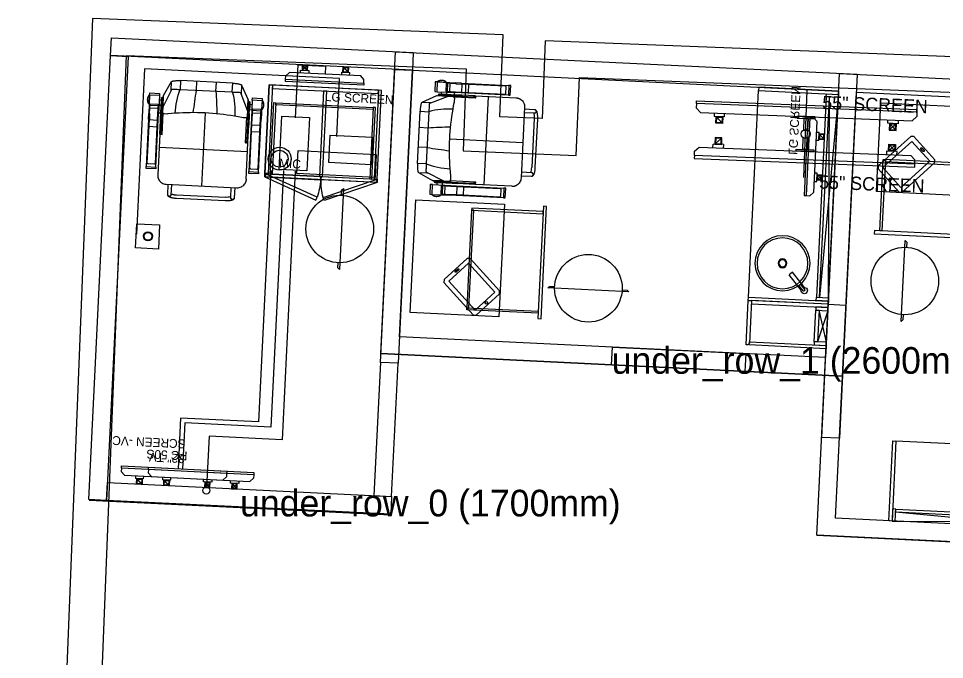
# Model space of a CAD drawing. Header units: metres. Extents: x -7692 to 2323, y -5243 to 5750.
# Drawn here: x -7692 to -2484, y 2145 to 5750 of the extents above; entities that cross this region are included whole.
import ezdxf

# ---------------------------------------------------------------- set-up
doc = ezdxf.new("R2010")
doc.units = ezdxf.units.M
for name, color, linetype in [('DEBUG_UNDER_ROW_ZONES', 3, 'Continuous'), ('I-LK CURTAIN', 5, 'Continuous'), ('I-LK EQPMT', 3, 'Continuous'), ('I-LK FF&E', 1, 'Continuous'), ('I-LK FURNITURE', 13, 'Continuous'), ('I-LK IT', 3, 'Continuous'), ('I-LK PARTITION', 21, 'Continuous'), ('I-LK TEXT', 31, 'Continuous'), ('LN-ELEVATION-1', 81, 'Continuous'), ('LN-ELEVATION-2', 103, 'Continuous'), ('LN-ELEVATION-3', 125, 'Continuous'), ('LN-ELEVATION-4', 145, 'Continuous'), ('LN-HATCH', 251, 'Continuous'), ('WALLS', 7, 'Continuous')]:
    doc.layers.add(name, color=color, linetype=linetype)

# ---------------------------------------------------------------- blocks, each defined once
blk = doc.blocks.new('clinic screen')
at = {"layer": 'I-LK EQPMT'}
for p, q in [((-220, -19.4), (-200.6, 0)), ((200.6, 0), (-200.6, 0)), ((-138.5, 0), (-138.5, 15.5)), ((-138.5, 15.5), (-92, 15.5)), ((-103.1, 42.9), (-127.4, 18.6)), ((-127.4, 42.9), (-103.1, 18.6)), ((-92, 15.5), (-92, 0)), ((92, 15.5), (92, 0)), ((92, 15.5), (138.5, 15.5)), ((102.7, 42.9), (127, 18.6)), ((138.5, 0), (138.5, 15.5)), ((220, -19.4), (200.6, 0)), ((-220, -38.8), (-220, -19.4)), ((220, -38.8), (220, -19.4))]:
    blk.add_line(p, q, dxfattribs=at)
for points in [[(-130.4, 15.5), (-100.1, 15.5), (-100.1, 45.9), (-130.4, 45.9)], [(-127.4, 18.6), (-103.1, 18.6), (-103.1, 42.9), (-127.4, 42.9)], [(130, 15.5), (99.7, 15.5), (99.7, 45.9), (130, 45.9)], [(127, 18.6), (102.7, 18.6), (102.7, 42.9), (127, 42.9)], [(-220, -51.7), (-220, -38.8), (220, -38.8), (220, -51.7)]]:
    blk.add_lwpolyline(points, close=True, dxfattribs=at)
at = {"layer": 'I-LK EQPMT', "insert": (5.2, -100.4), "char_height": 50, "width": 466.48, "attachment_point": 1}
blk.add_mtext('LG SCREEN', dxfattribs=at)
blk = doc.blocks.new('a$c18799085')
at = {"layer": 'I-LK EQPMT'}
for p, q in [((0, 90.3), (19.4, 109.7)), ((725.6, 109.7), (19.4, 109.7)), ((81.5, 109.7), (81.5, 125.2)), ((81.5, 125.2), (128, 125.2)), ((116.9, 152.6), (92.6, 128.3)), ((92.6, 152.6), (116.9, 128.3)), ((128, 125.2), (128, 109.7)), ((617, 125.2), (617, 109.7)), ((617, 125.2), (663.5, 125.2)), ((627.7, 152.6), (652, 128.3)), ((663.5, 109.7), (663.5, 125.2)), ((745, 90.3), (725.6, 109.7)), ((0, 70.9), (0, 90.3)), ((745, 70.9), (745, 90.3))]:
    blk.add_line(p, q, dxfattribs=at)
for points in [[(89.6, 125.2), (119.9, 125.2), (119.9, 155.6), (89.6, 155.6)], [(92.6, 128.3), (116.9, 128.3), (116.9, 152.6), (92.6, 152.6)], [(655, 125.2), (624.7, 125.2), (624.7, 155.6), (655, 155.6)], [(652, 128.3), (627.7, 128.3), (627.7, 152.6), (652, 152.6)], [(0, 58), (0, 70.9), (745, 70.9), (745, 58)]]:
    blk.add_lwpolyline(points, close=True, dxfattribs=at)
at = {"layer": 'I-LK TEXT', "color": 0, "insert": (391.2, 25.6), "char_height": 50, "width": 466.48, "attachment_point": 1}
blk.add_mtext('32" TV SCREEN -VC', dxfattribs=at)
blk = doc.blocks.new('clinic pc50s')
at = {"layer": 'I-LK EQPMT'}
for p, q in [((124.9, 168.9), (100.6, 144.6)), ((100.6, 168.9), (124.9, 144.6)), ((330.7, 168.9), (355, 144.6)), ((8, 106.6), (27.5, 126)), ((8, 87.2), (8, 106.6)), ((428.6, 126), (27.5, 126)), ((89.5, 126), (89.5, 141.6)), ((89.5, 141.6), (136.1, 141.6)), ((136.1, 141.6), (136.1, 126)), ((320, 141.6), (320, 126)), ((320, 141.6), (366.6, 141.6)), ((366.6, 126), (366.6, 141.6)), ((448, 106.6), (428.6, 126)), ((448, 87.2), (448, 106.6))]:
    blk.add_line(p, q, dxfattribs=at)
for points in [[(97.6, 141.6), (128, 141.6), (128, 171.9), (97.6, 171.9)], [(100.6, 144.6), (124.9, 144.6), (124.9, 168.9), (100.6, 168.9)], [(358.1, 141.6), (327.7, 141.6), (327.7, 171.9), (358.1, 171.9)], [(355, 144.6), (330.7, 144.6), (330.7, 168.9), (355, 168.9)], [(8, 74.3), (8, 87.2), (448, 87.2), (448, 74.3)]]:
    blk.add_lwpolyline(points, close=True, dxfattribs=at)
at = {"layer": 'I-LK EQPMT', "insert": (233.2, 25.6), "char_height": 50, "width": 466.48, "attachment_point": 1}
blk.add_mtext('PC 50S', dxfattribs=at)
blk = doc.blocks.new('it keyboard')
blk.add_lwpolyline([(8, 0), (8, 129.1), (448, 129.1), (448, 0)], close=True)
blk = doc.blocks.new('it mic')
at = {"layer": 'I-LK EQPMT'}
for radius in [64.5, 47.4]:
    blk.add_circle((234.5, 64.5), radius, dxfattribs=at)
at = {"layer": 'I-LK EQPMT', "insert": (233.2, 64.5), "char_height": 50, "width": 466.48, "attachment_point": 1}
blk.add_mtext('MIC', dxfattribs=at)
blk = doc.blocks.new('clinic chair')
at = {"layer": 'Defpoints'}
for p, q in [((0, 205.7), (0, -205.7)), ((-249, 0), (249, 0))]:
    blk.add_line(p, q, dxfattribs=at)
at = {"layer": 'I-LK FURNITURE'}
for points in [[(-197, 372.7), (-237.8, 291.7), (-237.8, 231.2), (-238, 230.4), (-238, 199.5), (-238, 199.4)], [(-147.2, 331.1), (-147.2, 380.6), (-151.5, 380.5), (-155.9, 380.4), (-160.1, 380.3), (-164.3, 380.1), (-168.3, 379.8), (-172.2, 379.4), (-175.9, 379), (-179.3, 378.5), (-182.5, 378), (-185.5, 377.5), (-188.1, 376.9), (-190.5, 376.2), (-192.5, 375.6), (-194.2, 374.9), (-195.5, 374.1), (-196.4, 373.4), (-197, 372.7), (-197, 322.4)], [(-147.2, 380.6), (147.2, 380.6)], [(-54.8, 331.1), (-54.8, 380.6)], [(54.8, 331.1), (54.8, 380.6)], [(197, 322.4), (197, 372.7), (196.5, 373.4), (195.5, 374.1), (194.2, 374.9), (192.5, 375.6), (190.5, 376.2), (188.2, 376.9), (185.5, 377.5), (182.6, 378), (179.4, 378.5), (175.9, 379), (172.2, 379.4), (168.4, 379.8), (164.3, 380.1), (160.2, 380.3), (155.9, 380.4), (151.6, 380.5), (147.2, 380.6), (147.2, 331.1)], [(238, 199.4), (238, 199.5), (238, 230.4), (237.8, 231.2), (237.8, 291.7), (197, 372.7)], [(-237.8, 231.2), (-197, 322.4)], [(147.2, 331.1), (-147.2, 331.1)], [(197, 322.4), (237.8, 231.2)], [(197, 321.2), (197, 321.7), (197, 321.9)], [(-316.5, 290.7), (-318.5, 290.7), (-318.8, 290.3), (-319.1, 289.9), (-319.3, 289.4), (-319.9, 288.6), (-320.1, 288.1), (-320.4, 287.7), (-320.9, 286.8), (-321.2, 286.4), (-321.4, 285.9), (-321.6, 285.5), (-321.8, 285), (-322.3, 284.1), (-322.5, 283.6), (-322.7, 283.2), (-322.9, 282.7), (-323.1, 282.2), (-323.3, 281.8), (-323.5, 281.3), (-323.8, 280.4), (-324, 279.9), (-324.1, 279.4), (-324.5, 278.4), (-324.6, 277.9), (-324.7, 277.5), (-324.9, 277), (-325, 276.5), (-325.2, 275.5), (-325.5, 274.5), (-325.6, 274), (-325.7, 273.5), (-325.9, 272), (-326.1, 270.5), (-326.1, 270), (-326.2, 269.5), (-326.2, 269), (-326.3, 268.5), (-326.3, 268), (-326.3, 267.5), (-326.3, 267), (-326.3, 266.5), (-326.4, 266), (-326.4, 265.4), (-326.3, 264.9), (-326.3, 264.4), (-326.3, 263.9), (-326.3, 262.9), (-326.2, 262.4), (-326.2, 261.9), (-326.1, 261.4), (-326.1, 260.9), (-325.9, 259.4), (-325.8, 258.9), (-325.7, 258.4), (-325.7, 257.9), (-325.6, 257.4), (-325.5, 256.9), (-325.4, 256.4), (-325.2, 255.9), (-325, 254.9), (-324.9, 254.4), (-324.7, 253.9), (-324.6, 253.4), (-324.5, 253), (-324, 251.5), (-323.8, 251), (-323.6, 250.5), (-323.5, 250.1), (-323.3, 249.6), (-323.1, 249.1), (-322.9, 248.7), (-322.7, 248.2), (-322.5, 247.7), (-322.3, 247.3), (-321.8, 246.4), (-321.6, 245.9), (-321.4, 245.5), (-321.2, 245), (-320.7, 244.1), (-320.4, 243.7), (-320.1, 243.2), (-319.9, 242.8), (-319.3, 242), (-319.1, 241.5), (-318.8, 241.1), (-318.5, 240.7), (-316.5, 240.7)], [(-318.5, 240.7), (-318.5, 290.7)], [(-261.5, 290.2), (-261.5, 303.2), (-316.5, 303.2), (-316.5, 290.2), (-261.5, 290.2), (-261.5, 187)], [(-316.5, 290.2), (-316.5, 187)], [(-248.5, 265.7), (-249.5, 266.7), (-261.5, 266.7)], [(-249.5, 234.7), (-249.5, 266.7)], [(-238, 277.2), (-242, 277.2), (-242, 283.1), (-242.2, 283.1), (-242.6, 283.1), (-242.8, 283), (-243, 283), (-243.1, 283), (-243.3, 283), (-243.5, 282.9), (-243.7, 282.9), (-244.1, 282.8), (-244.2, 282.7), (-244.4, 282.6), (-244.8, 282.5), (-244.9, 282.4), (-245.1, 282.3), (-245.3, 282.2), (-245.6, 282), (-245.8, 281.9), (-245.9, 281.8), (-246.1, 281.7), (-246.2, 281.5), (-246.4, 281.4), (-246.5, 281.3), (-246.6, 281.2), (-246.8, 281), (-246.9, 280.9), (-247, 280.7), (-247.1, 280.6), (-247.4, 280.3), (-247.5, 280.1), (-247.6, 280), (-247.7, 279.8), (-247.8, 279.6), (-247.9, 279.3), (-248.1, 278.9), (-248.2, 278.6), (-248.3, 278.4), (-248.3, 278.2), (-248.4, 278), (-248.4, 277.8), (-248.4, 277.6), (-248.4, 277.4), (-248.5, 277.3), (-248.5, 277.1), (-248.5, 276.9), (-248.5, 276.7)], [(-242.5, 257.7), (-242.5, 276.7), (-248.5, 276.7), (-248.5, 257.7)], [(-242.5, 249.3), (-242.5, 249.4), (-242.4, 249.6), (-242.2, 249.6), (-242, 249.6), (-242, 277.2), (-242.1, 277.2), (-242.1, 277.2), (-242.2, 277.1), (-242.2, 277.1), (-242.3, 277.1), (-242.3, 277), (-242.4, 277), (-242.4, 277), (-242.5, 276.9), (-242.5, 276.8), (-242.5, 276.8), (-242.5, 276.7), (-242.5, 276.7)], [(-238, 283.1), (-242, 283.1)], [(-238, 230.2), (-238, 230.4), (-238, 290.9), (-238, 291), (-238, 291.1), (-237.9, 291.2), (-237.9, 291.3), (-237.9, 291.4), (-237.9, 291.5), (-237.8, 291.6), (-237.8, 291.7)], [(238, 230.2), (238, 230.4), (238, 290.9), (238, 291), (238, 291.1), (238, 291.2), (238, 291.3), (237.9, 291.4), (237.9, 291.5), (237.9, 291.6), (237.8, 291.7)], [(248.5, 276.7), (248.5, 277.3), (248.4, 277.4), (248.4, 277.6), (248.4, 277.8), (248.4, 278), (248.3, 278.2), (248.1, 278.7), (248.1, 278.9), (247.9, 279.3), (247.9, 279.4), (247.8, 279.6), (247.7, 279.8), (247.6, 280), (247.5, 280.1), (247.4, 280.3), (247.1, 280.6), (247, 280.7), (246.9, 280.9), (246.8, 281), (246.6, 281.2), (246.5, 281.3), (246.1, 281.7), (245.9, 281.8), (245.8, 281.9), (245.6, 282), (245.3, 282.2), (245.1, 282.3), (244.9, 282.4), (244.8, 282.5), (244.4, 282.6), (244.2, 282.7), (244.1, 282.8), (243.9, 282.8), (243.7, 282.9), (243.5, 282.9), (243.3, 283), (243.1, 283), (242.9, 283), (242.8, 283), (242.6, 283.1), (242.2, 283.1), (242, 283.1), (242, 277.2), (238, 277.2)], [(242, 283.1), (238, 283.1)], [(242.5, 249.3), (242.4, 249.5), (242.4, 249.5), (242.4, 249.5), (242.4, 249.5), (242.2, 249.6), (242, 249.6), (242, 277.2), (242.1, 277.2), (242.1, 277.2), (242.2, 277.1), (242.2, 277.1), (242.3, 277.1), (242.3, 277), (242.4, 277), (242.4, 277), (242.5, 276.9), (242.5, 276.8), (242.5, 276.8), (242.5, 276.7), (242.5, 276.7)], [(242.5, 257.7), (242.5, 276.7), (248.5, 276.7), (248.5, 257.7)], [(261.5, 266.9), (249.5, 266.9), (248.5, 265.9)], [(249.5, 266.9), (249.5, 234.9)], [(316.5, 290.4), (316.5, 303.4), (261.5, 303.4), (261.5, 290.4), (316.5, 290.4), (316.5, 187.2)], [(261.5, 290.4), (261.5, 187.2)], [(316.5, 240.9), (318.5, 240.9), (318.8, 241.3), (319.1, 241.7), (319.6, 242.6), (320.1, 243.4), (320.7, 244.3), (320.9, 244.8), (321.2, 245.2), (321.4, 245.6), (321.6, 246.1), (321.8, 246.5), (322.1, 247), (322.3, 247.5), (322.5, 247.9), (322.7, 248.4), (322.9, 248.9), (323.1, 249.3), (323.3, 249.8), (323.5, 250.3), (323.8, 251.2), (324, 251.7), (324.1, 252.2), (324.5, 253.1), (324.6, 253.6), (324.9, 254.6), (325, 255.1), (325.2, 256.1), (325.4, 256.6), (325.5, 257.1), (325.6, 257.6), (325.7, 258.1), (325.7, 258.6), (325.8, 259.1), (326, 260.1), (326.1, 261.1), (326.1, 261.6), (326.2, 262.1), (326.3, 263.1), (326.3, 263.6), (326.3, 264.1), (326.3, 264.6), (326.3, 265.1), (326.4, 265.6), (326.4, 266.1), (326.3, 266.6), (326.3, 267.1), (326.3, 267.7), (326.3, 268.2), (326.3, 268.7), (326.2, 269.7), (326.1, 270.2), (326.1, 270.7), (326, 271.7), (325.8, 272.7), (325.7, 273.2), (325.7, 273.7), (325.5, 274.7), (325.4, 275.2), (325.2, 275.7), (325, 276.7), (324.9, 277.2), (324.7, 277.6), (324.6, 278.1), (324.5, 278.6), (324.1, 279.6), (324, 280.1), (323.8, 280.6), (323.5, 281.5), (323.3, 282), (322.9, 282.9), (322.7, 283.4), (322.3, 284.3), (321.8, 285.2), (321.6, 285.7), (321.4, 286.1), (321.2, 286.6), (320.9, 287), (320.7, 287.5), (320.1, 288.3), (319.9, 288.8), (319.6, 289.2), (319.3, 289.6), (319.1, 290), (318.8, 290.5), (318.5, 290.9), (316.5, 290.9)], [(318.5, 290.9), (318.5, 240.9)], [(-266.5, 187), (-266.5, 241.7), (-311.5, 241.7), (-311.5, 187)], [(-266.5, 233.8), (-311.5, 233.8)], [(-266.5, 219.8), (-311.5, 219.8)], [(-261.5, 234.7), (-249.5, 234.7), (-248.5, 235.7)], [(-248.5, 215.4), (-248.5, 209.6), (-242.5, 209.6), (-242.5, 215.4), (-248.5, 215.4), (-248.5, 235.9)], [(-248.5, 209.6), (-248.5, 149.4)], [(-238, 201.8), (-238.2, 201.6), (-238.4, 201.5), (-238.6, 201.3), (-238.8, 201.1), (-238.9, 200.9), (-239.1, 200.8), (-239.3, 200.6), (-239.5, 200.4), (-239.7, 200.2), (-239.8, 200), (-240, 199.8), (-240.2, 199.6), (-240.3, 199.4), (-240.5, 199.2), (-240.6, 199), (-240.9, 198.6), (-241.1, 198.1), (-241.2, 197.9), (-241.4, 197.7), (-241.5, 197.4), (-241.6, 197.2), (-241.7, 197), (-241.8, 196.7), (-241.9, 196.5), (-241.9, 196.2), (-242, 196), (-242.1, 195.8), (-242.2, 195.5), (-242.2, 195.3), (-242.3, 195), (-242.3, 194.8), (-242.4, 194.5), (-242.4, 194), (-242.5, 193.7), (-242.5, 193.2), (-242.5, 232.1), (-242.2, 236.1), (-241.2, 240.1), (-239.5, 243.8), (-238, 246)], [(-242.5, 235.9), (-242.5, 215.4)], [(-242.5, 222.6), (-242.4, 223), (-242.4, 223.1), (-242.4, 223.1), (-242.4, 223.1), (-242.2, 223.4), (-242, 223.6)], [(-242.5, 209.6), (-242.5, 149.4)], [(-242, 249.6), (-240.7, 249.6), (-239.3, 249.6), (-238, 249.5)], [(238, 246.1), (238.5, 245.4), (240.2, 242.4), (241.5, 239.1), (242.2, 235.6), (242.5, 232.1), (242.5, 193.2), (242.5, 84), (242.2, 81.9), (241.2, 79.8), (239.7, 77.4), (237.7, 75), (236, 73.4), (236, 73.4), (236.4, 73.5), (238.1, 74), (240.7, 74.9), (242.8, 75.7), (244.4, 76.5), (245.5, 77.3), (245.3, 77.5), (245.1, 77.6), (244.8, 77.9), (244.5, 78.3), (244.4, 78.5), (244.2, 78.7), (244.1, 78.8), (243.9, 79.2), (243.8, 79.4), (243.6, 79.6), (243.5, 79.8), (243.4, 80), (243.3, 80.2), (243.2, 80.4), (243.1, 80.7), (243.1, 80.9), (243, 81.1), (242.9, 81.3), (242.8, 81.7), (242.7, 82), (242.7, 82.2), (242.6, 82.4), (242.6, 82.6), (242.6, 82.9), (242.5, 83.1), (242.5, 83.5), (242.5, 83.8), (242.5, 84)], [(238, 249.5), (239.3, 249.6), (242, 249.6)], [(242, 223.7), (242.2, 223.4), (242.4, 223.2), (242.5, 223), (242.5, 222.7)], [(242.5, 214.3), (242.5, 209.8), (248.5, 209.8), (248.5, 214.3), (242.5, 214.3), (242.5, 235.9)], [(242.5, 149.5), (242.5, 209.8)], [(248.5, 235.9), (249.5, 234.9), (261.5, 234.9)], [(248.5, 214.3), (248.5, 235.9)], [(248.5, 149.5), (248.5, 209.8)], [(311.5, 187.2), (311.5, 241.8), (266.5, 241.8), (266.5, 187.2)], [(311.5, 234), (266.5, 234)], [(311.5, 220), (266.5, 220)], [(-316.5, 155.2), (-316.5, 187), (-311.5, 187), (-311.5, 155.2)], [(-266.5, 155.2), (-266.5, 187), (-261.5, 187), (-261.5, 155.2)], [(-236, 193.5), (-236.5, 193.5), (-237.1, 193.5), (-238.2, 193.5), (-238.7, 193.5), (-239.2, 193.5), (-239.8, 193.4), (-240.3, 193.4), (-241.4, 193.3), (-242, 193.3), (-242.5, 193.2), (-242.5, 59), (-242.2, 57), (-241.2, 54.8), (-239.8, 52.5), (-237.7, 50), (-236, 48.4), (-236, 193.4)], [(-238, 199.5), (-238, 199.4), (-238, 199.1), (-238, 198.6), (-237.9, 198.4), (-237.9, 197.9), (-237.8, 197.7), (-237.7, 197.2), (-237.7, 197), (-237.6, 196.7), (-237.6, 196.5), (-237.5, 196.3), (-237.4, 196), (-237.3, 195.8), (-237.2, 195.6), (-237.1, 195.4), (-237, 195.1), (-236.9, 194.9), (-236.8, 194.7), (-236.5, 194.1), (-236.3, 193.9), (-236.2, 193.7), (-236.1, 193.5), (-235.8, 193.1), (-235.5, 192.7), (-235.3, 192.6), (-235.1, 192.4), (-235, 192.2), (-234.8, 192), (-234.6, 191.9), (-234.2, 191.6), (-233.9, 191.3), (-233.5, 191), (-233.3, 190.9), (-233, 190.7), (-232.6, 190.5), (-232.4, 190.4), (-232, 190.2), (-231.7, 190.1), (-231.5, 190), (-231.1, 189.8), (-230.8, 189.8), (-230.6, 189.7), (-230.4, 189.7), (-230.1, 189.6), (-229.9, 189.5), (-229.7, 189.5), (-229.4, 189.5), (-228.9, 189.4), (-228.7, 189.4), (-228.5, 189.4), (-228.2, 189.4), (-228, 189.4), (-214.9, 189.4)], [(-214.9, 189.4), (-208.1, 190.4), (-187.4, 193.3), (-166.6, 195.9), (-145.8, 198.2), (-125, 200.2), (-104.2, 201.9), (-83.3, 203.3), (-62.4, 204.4), (-41.5, 205.2), (-20.6, 205.7), (0.3, 205.8), (21.2, 205.6), (42.1, 205.2), (63, 204.4), (83.9, 203.3), (104.8, 201.9), (125.6, 200.2), (146.5, 198.2), (167.2, 195.8), (188, 193.2), (208.7, 190.3), (214.9, 189.4)], [(214.9, 189.4), (228, 189.4), (228.3, 189.4), (228.5, 189.4), (228.7, 189.4), (229, 189.4), (229.5, 189.5), (229.7, 189.5), (229.9, 189.5), (230.6, 189.7), (230.9, 189.8), (231.1, 189.8), (231.3, 189.9), (231.6, 190), (231.8, 190.1), (232, 190.2), (232.2, 190.3), (232.4, 190.4), (232.7, 190.5), (233.1, 190.7), (233.3, 190.9), (233.5, 191), (233.9, 191.3), (234.3, 191.6), (234.6, 191.9), (234.8, 192), (235, 192.2), (235.2, 192.4), (235.3, 192.6), (235.5, 192.7), (235.8, 193.1), (236.1, 193.5), (236.4, 193.9), (236.5, 194.1), (236.6, 194.3), (236.9, 194.7), (237, 194.9), (237.1, 195.1), (237.2, 195.4), (237.3, 195.6), (237.4, 195.8), (237.5, 196), (237.5, 196.3), (237.6, 196.5), (237.7, 196.7), (237.8, 197.4), (237.9, 197.7), (237.9, 197.9), (238, 198.4), (238, 198.6), (238, 198.9), (238, 199.1), (238, 199.4), (238, 199.5)], [(236, 193.5), (242.5, 193.2), (242.5, 193.5), (242.5, 193.7), (242.4, 194.2), (242.4, 194.5), (242.3, 194.8), (242.3, 195), (242.2, 195.2), (242.2, 195.5), (242.1, 195.7), (242, 196), (242, 196.2), (241.9, 196.5), (241.7, 196.9), (241.5, 197.4), (241.3, 197.9), (241.2, 198.1), (240.9, 198.5), (240.8, 198.8), (240.6, 199), (240.3, 199.4), (240.2, 199.6), (240, 199.8), (239.9, 200), (239.7, 200.2), (239.5, 200.4), (239.4, 200.6), (239.2, 200.7), (239, 200.9), (238.8, 201.1), (238.4, 201.4), (238, 201.7)], [(249, 73.3), (236, 73.4), (236, 193.3)], [(261.5, 194), (248.5, 194)], [(261.5, 155.4), (261.5, 187.2), (266.5, 187.2), (266.5, 155.4)], [(-316.5, -111.8), (-316.5, 155.2), (-311.5, 155.2), (-311.5, -91.8), (-311.5, -92), (-311.5, -92.1), (-311.5, -92.3), (-311.5, -92.5), (-311.4, -92.7), (-311.4, -93), (-311.3, -93.2), (-311.3, -93.3), (-311.2, -93.6), (-311.1, -93.8), (-311, -93.9), (-310.9, -94.1), (-310.9, -94.3), (-310.6, -94.7), (-310.5, -94.8), (-310.4, -95), (-310.3, -95.1), (-310.1, -95.2), (-309.9, -95.5), (-309.8, -95.6), (-309.7, -95.7), (-309.2, -96), (-309.1, -96.1), (-309, -96.2), (-308.8, -96.2), (-308.5, -96.4), (-308.2, -96.5), (-308, -96.6), (-307.7, -96.7), (-307.5, -96.7), (-307.3, -96.7), (-307.2, -96.8), (-307, -96.8), (-306.8, -96.8), (-306.7, -96.8), (-306.5, -96.8), (-271.5, -96.8), (-271.3, -96.8), (-271.2, -96.8), (-271, -96.8), (-270.8, -96.8), (-270.5, -96.7), (-270.3, -96.7), (-270, -96.6), (-269.8, -96.5), (-269.7, -96.5), (-269.5, -96.4), (-269.2, -96.2), (-269.1, -96.2), (-268.9, -96.1), (-268.8, -96), (-268.6, -95.9), (-268.3, -95.7), (-268.2, -95.6), (-268.1, -95.5), (-267.8, -95.2), (-267.7, -95.1), (-267.6, -95), (-267.5, -94.8), (-267.4, -94.7), (-267.3, -94.5), (-267.2, -94.4), (-267.1, -94.1), (-267, -93.9), (-266.9, -93.6), (-266.8, -93.5), (-266.7, -93.3), (-266.7, -93.2), (-266.6, -93), (-266.6, -92.7), (-266.5, -92.5), (-266.5, -92.3), (-266.5, -92), (-266.5, -91.8), (-266.5, 155.2), (-261.5, 155.2), (-261.5, -111.8)], [(-266.5, 152.7), (-311.5, 152.7)], [(-266.5, 115.3), (-311.5, 115.3)], [(-248.5, 50.7), (-248.5, 52.8), (-248.5, 149.4), (-242.5, 149.4), (-242.5, 61.3)], [(248.5, 75.6), (248.5, 149.5), (242.5, 149.5), (242.5, 83.8)], [(316.5, 155.4), (316.5, -111.6), (261.5, -111.6), (261.5, -121.6), (316.5, -121.6), (316.5, -111.6)], [(261.5, -111.6), (261.5, 155.4), (266.5, 155.4), (266.5, -91.6), (266.5, -91.8), (266.5, -91.9), (266.5, -92.1), (266.5, -92.3), (266.6, -92.5), (266.6, -92.6), (266.6, -92.8), (266.7, -93.1), (266.8, -93.3), (266.8, -93.4), (266.9, -93.6), (267, -93.8), (267.1, -93.9), (267.1, -94.1), (267.2, -94.2), (267.3, -94.4), (267.4, -94.5), (267.5, -94.6), (267.6, -94.8), (267.7, -94.9), (267.8, -95), (268.1, -95.3), (268.2, -95.4), (268.3, -95.5), (268.6, -95.7), (268.8, -95.8), (268.9, -95.9), (269, -96), (269.4, -96.1), (269.8, -96.3), (270, -96.4), (270.3, -96.5), (270.5, -96.5), (270.6, -96.5), (270.8, -96.6), (271, -96.6), (271.2, -96.6), (271.5, -96.6), (306.5, -96.6), (306.7, -96.6), (306.8, -96.6), (307, -96.6), (307.2, -96.6), (307.3, -96.5), (307.5, -96.5), (307.7, -96.5), (308, -96.4), (308.2, -96.3), (308.3, -96.3), (308.6, -96.1), (308.8, -96), (308.9, -96), (309.1, -95.9), (309.2, -95.8), (309.4, -95.7), (309.7, -95.5), (309.8, -95.4), (309.9, -95.3), (310.1, -95), (310.3, -94.9), (310.4, -94.8), (310.6, -94.5), (310.7, -94.4), (310.8, -94.2), (310.9, -94.1), (310.9, -93.9), (311, -93.8), (311.1, -93.4), (311.2, -93.3), (311.3, -93.1), (311.4, -92.8), (311.4, -92.6), (311.4, -92.5), (311.5, -92.3), (311.5, -92.1), (311.5, -91.9), (311.5, -91.8), (311.5, -91.6), (311.5, 155.4)], [(311.5, 152.9), (266.5, 152.9)], [(311.5, 115.5), (266.5, 115.5)], [(-249, 48.3), (-236, 48.4), (-236, 48.4), (-236.4, 48.5), (-238.1, 49), (-240.7, 49.9), (-242.8, 50.7), (-244.4, 51.5), (-245.5, 52.3), (-245.3, 52.5), (-245.1, 52.6), (-244.8, 52.9), (-244.5, 53.3), (-244.4, 53.5), (-244.2, 53.7), (-244.1, 53.8), (-244, 54), (-243.9, 54.2), (-243.6, 54.6), (-243.5, 54.8), (-243.4, 55), (-243.3, 55.2), (-243.2, 55.4), (-243.1, 55.7), (-243.1, 55.9), (-243, 56.1), (-242.9, 56.3), (-242.8, 56.7), (-242.7, 57), (-242.7, 57.2), (-242.6, 57.4), (-242.6, 57.6), (-242.6, 57.9), (-242.5, 58.1), (-242.5, 58.5), (-242.5, 58.8), (-242.5, 59)], [(-249, -155.7), (-249, 48.3), (-249, 48.5), (-249, 48.6), (-249, 48.8), (-249, 49), (-248.9, 49.2), (-248.9, 49.4), (-248.9, 49.6), (-248.8, 49.8), (-248.8, 49.9), (-248.7, 50.1), (-248.6, 50.5), (-248.4, 50.8), (-248.4, 51), (-248.3, 51.1), (-248.2, 51.3), (-248, 51.6), (-247.9, 51.8), (-247.8, 51.9), (-247.6, 52.1), (-247.5, 52.2), (-247.3, 52.5), (-247.1, 52.6), (-247, 52.7), (-246.9, 52.9), (-246.7, 53), (-246.6, 53.1), (-246.3, 52.9), (-245.5, 52.3)], [(-248.5, 52.8), (-246.9, 52.8)], [(-246.6, 53.1), (-246.2, 53.4), (-245.8, 53.7), (-245.5, 54), (-245.1, 54.4), (-245, 54.6), (-244.7, 54.9), (-244.5, 55.1), (-244.4, 55.3), (-244.2, 55.5), (-244.1, 55.7), (-244, 55.9), (-243.9, 56.1), (-243.6, 56.5), (-243.5, 56.8), (-243.4, 57), (-243.3, 57.2), (-243.2, 57.4), (-243.1, 57.9), (-242.9, 58.3), (-242.8, 58.8), (-242.7, 59), (-242.7, 59.2), (-242.6, 59.5), (-242.6, 59.7), (-242.6, 59.9), (-242.5, 60.2), (-242.5, 60.7), (-242.5, 60.9), (-242.5, 61.1)], [(246.5, 78.1), (246.2, 77.9), (245.5, 77.3)], [(248.5, 75.7), (248.7, 75.2), (248.7, 75), (248.8, 74.8), (248.8, 74.7), (248.9, 74.5), (249, 74), (249, 73.8), (249, 73.5), (249, 73.3), (249, -155.7)], [(-249, -155.7), (-249, -156.3), (-249, -156.8), (-249, -157.3), (-249, -157.9), (-248.9, -158.4), (-248.9, -159.5), (-248.8, -160), (-248.7, -161.1), (-248.7, -161.6), (-248.6, -162.1), (-248.5, -162.7), (-248.4, -163.7), (-248.3, -164.2), (-248.1, -165.3), (-248, -165.8), (-247.9, -166.3), (-247.7, -166.9), (-247.6, -167.4), (-247.5, -167.9), (-247.2, -168.9), (-246.9, -170), (-246.8, -170.5), (-246.4, -171.5), (-246.3, -172), (-246.1, -172.5), (-245.9, -173), (-245.7, -173.5), (-245.5, -174), (-245.3, -174.5), (-244.7, -176), (-244.5, -176.5), (-243.8, -177.9), (-243.1, -179.3), (-242.6, -180.3), (-242.3, -180.7), (-242, -181.2), (-241.7, -181.7), (-241.2, -182.6), (-240.9, -183)], [(249, -155.7), (249, -156.3), (249, -156.8), (249, -157.3), (248.9, -157.9), (248.9, -158.4), (248.9, -159.5), (248.8, -160), (248.8, -160.5), (248.7, -161.1), (248.7, -161.6), (248.6, -162.1), (248.5, -162.7), (248.4, -163.7), (248.3, -164.2), (248.2, -164.8), (248.1, -165.3), (248, -165.8), (247.9, -166.3), (247.7, -166.9), (247.6, -167.4), (247.5, -167.9), (247.2, -168.9), (246.9, -170), (246.8, -170.5), (246.4, -171.5), (246.3, -172), (246.1, -172.5), (245.9, -173), (245.7, -173.5), (245.5, -174), (245.3, -174.5), (245.1, -175), (244.7, -176), (244.5, -176.5), (244, -177.4), (243.8, -177.9), (243.6, -178.4), (243.1, -179.3), (242.8, -179.8), (242, -181.2), (241.7, -181.7), (241.2, -182.6), (240.9, -183), (236.9, -188.4), (233, -192.4), (228.7, -196), (224, -199), (218.3, -201.8), (212.4, -203.9), (205.8, -205.3), (199, -205.7), (199, -205.7)], [(-199, -205.7), (-199, -205.7), (-205.8, -205.3), (-212.4, -203.9), (-218.3, -201.8), (-224, -199), (-228.7, -196), (-233, -192.4), (-236.9, -188.4), (-240.9, -183), (-240.9, -183.1), (-240.9, -183.1)], [(199, -205.7), (-199, -205.7)], [(-187.5, -205.7), (-187.5, -262.7), (-187.4, -264.6), (-186.9, -266.5), (-186.2, -268.2), (-185.3, -269.8), (-184.3, -271.2), (-183, -272.5), (-181.5, -273.7), (-179.7, -274.9), (-177.6, -276.1), (-175, -277.2), (-172, -278.2), (-169, -279.1), (-165.8, -279.8), (-162.6, -280.5), (-159.2, -281), (-155.7, -281.4), (-152.2, -281.8), (-148.5, -282.1), (-144.8, -282.3), (-141.1, -282.4), (-137.5, -282.4), (137.5, -282.4), (139.5, -282.4), (143.2, -282.3), (146.9, -282.2), (150.6, -281.9), (154.2, -281.6), (157.6, -281.2), (161, -280.7), (164.3, -280.1), (167.4, -279.5), (170.3, -278.7), (173.2, -277.8), (175.9, -276.8), (178.6, -275.6), (180.7, -274.3), (182.4, -273), (183.8, -271.7), (185, -270.2), (186, -268.6), (186.8, -266.9), (187.3, -265.1), (187.5, -263.3), (187.5, -262.7), (187.5, -205.7)], [(-177.5, -272.4), (-177.3, -272.4), (-176.8, -272.4), (-176.3, -272.4), (-176.1, -272.3), (-175.8, -272.3), (-175.6, -272.3), (-175.4, -272.2), (-175.1, -272.2), (-174.9, -272.1), (-174.4, -272), (-174.2, -271.9), (-174, -271.8), (-173.8, -271.7), (-173.3, -271.6), (-173.1, -271.5), (-172.5, -271.1), (-172.3, -271), (-171.9, -270.8), (-171.5, -270.5), (-171.1, -270.2), (-170.9, -270), (-170.8, -269.9), (-170.4, -269.6), (-170.1, -269.2), (-169.9, -269), (-169.6, -268.7), (-169.5, -268.5), (-169.3, -268.3), (-169.2, -268.1), (-169.1, -267.9), (-168.9, -267.7), (-168.7, -267.3), (-168.5, -266.9), (-168.4, -266.6), (-168.3, -266.4), (-168.2, -266.2), (-168.1, -266), (-168, -265.8), (-167.9, -265.3), (-167.8, -265.1), (-167.8, -264.8), (-167.7, -264.6), (-167.7, -264.4), (-167.6, -264.1), (-167.6, -263.9), (-167.6, -263.7), (-167.5, -263), (-167.5, -262.7), (-167.5, -205.7)], [(177.5, -272.4), (177.3, -272.4), (176.8, -272.4), (176.3, -272.4), (176.1, -272.3), (175.8, -272.3), (175.6, -272.3), (175.4, -272.2), (175.1, -272.2), (174.9, -272.1), (174.4, -272), (174.2, -271.9), (174, -271.8), (173.8, -271.7), (173.3, -271.6), (173.1, -271.5), (172.9, -271.4), (172.7, -271.2), (172.5, -271.1), (172.3, -271), (171.9, -270.8), (171.7, -270.6), (171.5, -270.5), (171.3, -270.3), (171.1, -270.2), (170.9, -270), (170.8, -269.9), (170.4, -269.6), (169.9, -269), (169.8, -268.9), (169.6, -268.7), (169.5, -268.5), (169.3, -268.3), (169.2, -268.1), (169.1, -267.9), (168.9, -267.7), (168.7, -267.3), (168.5, -266.9), (168.4, -266.6), (168.3, -266.4), (168.2, -266.2), (168.1, -266), (168, -265.8), (167.9, -265.5), (167.8, -265.1), (167.8, -264.8), (167.7, -264.6), (167.7, -264.4), (167.6, -264.1), (167.6, -263.9), (167.6, -263.7), (167.5, -263), (167.5, -262.7), (167.5, -205.7)], [(167.5, -258.6), (166.8, -258.9), (165.4, -259.4), (163.6, -259.8), (161.5, -260.3), (159.2, -260.7), (156.7, -261.1), (153.9, -261.5), (150.9, -261.8), (147.8, -262.1), (144.6, -262.3), (141.3, -262.4), (138.1, -262.4), (137.5, -262.4), (-137.5, -262.4)], [(-187.5, -262.7), (-187.5, -263.2), (-187.4, -263.7), (-187.4, -264.1), (-187.3, -264.4), (-187.3, -264.6), (-187.2, -264.8), (-187.2, -265.1), (-187.1, -265.3), (-187, -265.8), (-186.9, -266), (-186.8, -266.2), (-186.7, -266.4), (-186.6, -266.6), (-186.5, -266.9), (-186.3, -267.3), (-186.1, -267.7), (-185.9, -267.9), (-185.8, -268.1), (-185.7, -268.3), (-185.5, -268.5), (-185.4, -268.7), (-185.1, -269), (-184.9, -269.2), (-184.6, -269.6), (-184.2, -269.9), (-183.9, -270.2), (-183.7, -270.3), (-183.5, -270.5), (-183.1, -270.8), (-182.7, -271), (-182.5, -271.1), (-181.9, -271.5), (-181.7, -271.6), (-181.2, -271.7), (-181, -271.8), (-180.8, -271.9), (-180.5, -272), (-180.1, -272.1), (-179.9, -272.2), (-179.6, -272.2), (-179.4, -272.3), (-179.2, -272.3), (-178.9, -272.3), (-178.7, -272.4), (-178.2, -272.4), (-177.7, -272.4), (-177.5, -272.4)], [(177.5, -272.4), (177.7, -272.4), (178.2, -272.4), (178.7, -272.4), (178.9, -272.3), (179.2, -272.3), (179.4, -272.3), (179.6, -272.2), (179.9, -272.2), (180.1, -272.1), (180.5, -272), (180.8, -271.9), (181, -271.8), (181.2, -271.7), (181.7, -271.6), (181.9, -271.5), (182.5, -271.1), (182.7, -271), (182.9, -270.9), (183.1, -270.8), (183.3, -270.6), (183.5, -270.5), (183.7, -270.3), (183.9, -270.2), (184.2, -269.9), (184.6, -269.6), (184.9, -269.2), (185.1, -269), (185.2, -268.9), (185.4, -268.7), (185.7, -268.3), (185.8, -268.1), (185.9, -267.9), (186.1, -267.7), (186.3, -267.3), (186.5, -266.9), (186.6, -266.6), (186.7, -266.4), (186.8, -266.2), (187, -265.8), (187.1, -265.3), (187.2, -265.1), (187.2, -264.8), (187.3, -264.6), (187.3, -264.4), (187.4, -264.1), (187.4, -263.9), (187.5, -263.4), (187.5, -263.2), (187.5, -262.7)]]:
    blk.add_lwpolyline(points, dxfattribs=at)
for points in [[(-248.5, 235.9), (-242.5, 235.9), (-242.5, 257.7), (-248.5, 257.7)], [(248.5, 257.7), (242.5, 257.7), (242.5, 235.9), (248.5, 235.9)], [(316.5, 187.2), (311.5, 187.2), (311.5, 155.4), (316.5, 155.4)], [(-261.5, -111.8), (-316.5, -111.8), (-316.5, -121.8), (-261.5, -121.8)]]:
    blk.add_lwpolyline(points, close=True, dxfattribs=at)
for centre, radius, start, end in [((247.3, 203.6), 414.6, 162.0923, 181.0762), ((4674.9, -167.5), 4755.9, 173.9822, 175.5169), ((-4674.9, -167.5), 4755.9, 4.4831, 6.0178), ((-247.3, 203.6), 414.6, 358.9238, 17.9077), ((-140.4, -164.1), 98.4, 253.9957, 271.677)]:
    blk.add_arc(centre, radius, start, end, dxfattribs=at)
for points in [[(-147.2, 331.1), (-173.1, 331.1), (-194.7, 327.3), (-197, 322.4)], [(197, 322.4), (194.8, 327.3), (173.2, 331.1), (147.2, 331.1)]]:
    blk.add_spline(points, degree=3, dxfattribs=at)
blk = doc.blocks.new('clinic chair trial set')
at = {"layer": 'I-LK FURNITURE'}
blk.add_lwpolyline([(500, 633), (500, 0), (0, 0), (0, 633)], close=True, dxfattribs=at)
at = {"layer": 'I-LK FURNITURE', "color": 146}
for points in [[(500, 633), (500, 0), (518, 0), (518, 633)], [(98, 603), (98, 591), (500, 591), (500, 603)], [(98, 591), (98, 42), (110, 42), (110, 591)], [(98, 30), (98, 42), (500, 42), (500, 30)]]:
    blk.add_lwpolyline(points, close=True, dxfattribs=at)
at = {"layer": 'LN-ELEVATION-2'}
for points in [[(0, 633), (0, 615), (498, 615), (498, 633)], [(500, 318), (500, 633), (518, 633), (518, 318)], [(0, 18), (0, 615), (18, 615), (18, 18)], [(18, 307.5), (18, 325.5), (500, 325.5), (500, 307.5)], [(518, 0), (518, 315), (500, 315), (500, 0)], [(0, 0), (0, 18), (498, 18), (498, 0)]]:
    blk.add_lwpolyline(points, close=True, dxfattribs=at)
at = {"layer": 'LN-ELEVATION-3', "color": 20}
for points in [[(617.2, 333.5), (501.3, 626.4), (518, 633), (634, 340.1)], [(617.2, 299.5), (501.3, 6.6), (518, 0), (634, 292.9)]]:
    blk.add_lwpolyline(points, close=True, dxfattribs=at)
for centre, radius, start, end in [((516.3, 654.5), 336.5, 270.293, 287.4598), ((518, 0), 315, 71.6738, 90)]:
    blk.add_arc(centre, radius, start, end, dxfattribs=at)
at = {"layer": 'LN-ELEVATION-4', "color": 20}
for points in [[(171.2, 398), (471.2, 398), (471.2, 553), (171.2, 553)], [(264.8, 277.5), (264.8, 37.5), (419.8, 37.5), (419.8, 277.5)]]:
    blk.add_lwpolyline(points, close=True, dxfattribs=at)
at = {"layer": 'I-LK PARTITION', "rotation": 90.00000000000006}
blk.add_blockref('CLINIC CHAIR', (380.6, 985.5), dxfattribs=at)
blk = doc.blocks.new('doctors stool')
blk.add_lwpolyline([(228, 37.8), (228, 9.1), (218.5, 0), (218.5, 455.6), (228, 446.5), (228, 417.8)])
blk.add_circle((228, 227.8), 190)
blk = doc.blocks.new('a$c4fdbbfdd')
at = {"color": 13}
for points in [[(2107.4, 407.3), (2433.7, 407.3), (2433.7, 1505.8), (1503.6, 1505.8)], [(1901, 768), (482.2, 768), (482.2, 1206.9), (197.6, 1206.9)], [(1901, 697.4), (457.2, 697.4), (457.2, 1181.9), (197.6, 1181.9)], [(1901, 630.9), (388.3, 630.9), (388.3, 1042.1), (100, 1042.1)], [(2201, 643.1), (2500, 643.1), (2500, 489.8), (2454.1, 489.8)]]:
    blk.add_lwpolyline(points, dxfattribs=at)
blk.add_circle((83, 1042.1), 20, dxfattribs=at)
at = {"layer": 'I-LK EQPMT'}
blk.add_lwpolyline([(1425.7, 1506.1), (1562, 1506.1), (1562, 1378.1), (1425.7, 1378.1)], close=True, dxfattribs=at)
for radius in [24.9, 22]:
    blk.add_circle((1495, 1440), radius, dxfattribs=at)
at = {"layer": 'I-LK FF&E', "xscale": -1}
blk.add_blockref('CLINIC CHAIR TRIAL SET', (2378.2, 167.6), dxfattribs=at)
at = {"layer": 'I-LK FF&E', "rotation": 90}
blk.add_blockref('DOCTORS STOOL', (1816.6, 136.8), dxfattribs=at)
at = {"layer": 'I-LK IT'}
for name, p, rotation in [('A$C18799085', (255.6, 780.6), 90), ('CLINIC PC50S', (271.9, 925), 90), ('IT MIC', (1902.4, 956.6), 270), ('CLINIC SCREEN', (2454.1, 489.8), 270), ('IT KEYBOARD', (1888.1, 628.7), 270)]:
    blk.add_blockref(name, p, dxfattribs=dict(at, rotation=rotation))
blk = doc.blocks.new('roc_clinic')
at = {"layer": 'I-LK CURTAIN'}
blk.add_lwpolyline([(100, 0), (850, 0), (850, 100), (100, 100)], close=True, dxfattribs=at)
at = {"layer": 'I-LK PARTITION'}
for points in [[(2500, 1600), (0, 1600), (0, 1700), (2500, 1700)], [(2500, 0), (2500, 1700), (2600, 1700), (2600, 0)], [(0, 1600), (100, 1600), (100, 0), (0, 0)], [(850, 100), (2500, 100), (2500, 0), (850, 0)]]:
    blk.add_lwpolyline(points, close=True, dxfattribs=at)
blk.add_blockref('A$C4fdbbfdd', (0, 0))
blk = doc.blocks.new('ROC_CLINIC_1')
blk.add_blockref('ROC_clinic', (3.6, 1.8))
blk = doc.blocks.new('rtf')
at = {"color": 0, "linetype": 'ByBlock'}
for p, q in [((16412.5, -172798.8), (16452.4, -172798.8)), ((16412.5, -172810.8), (16412.5, -172798.8)), ((16425.3, -172793.1), (16535.3, -172793.1)), ((16535.3, -172793.1), (16535.3, -172817.1)), ((16412.5, -172810.8), (16452.4, -172810.8)), ((16425.3, -172817.1), (16535.3, -172817.1))]:
    blk.add_line(p, q, dxfattribs=at)
for centre, radius, start, end in [((16412.5, -172805.1), 17.5, 21.0506, 340.9422), ((16444.5, -172804.8), 9.89, 322.6562, 37.3438)]:
    blk.add_arc(centre, radius, start, end, dxfattribs=at)
blk = doc.blocks.new('clinic sink')
at = {"color": 0, "linetype": 'ByBlock'}
for radius in [155, 143, 25, 20]:
    blk.add_circle((11491.5, -171102.6), radius, dxfattribs=at)
blk.add_blockref('rtf', (-5117.5, 1702.9), dxfattribs=at)
blk = doc.blocks.new('clinic - cabinet sink')
at = {"layer": 'LN-ELEVATION-1'}
for points in [[(-581.4, 225), (-599.4, 225), (-599.4, -225), (-581.4, -225)], [(-581.4, 225), (-563.4, 225), (-563.4, 157), (-581.4, 157)], [(564.6, 225), (582.6, 225), (582.6, 157), (564.6, 157)], [(582.6, 225), (600.6, 225), (600.6, -225), (582.6, -225)], [(-563.4, 157), (564.6, 157), (564.6, 175), (-563.4, 175)]]:
    blk.add_lwpolyline(points, close=True, dxfattribs=at)
at = {"layer": 'LN-ELEVATION-2'}
blk.add_line((582.6, -225), (-581.4, -225), dxfattribs=at)
at = {"layer": 'LN-HATCH'}
for p, q in [((564.6, 225), (-563.4, 175)), ((-563.4, 225), (564.6, 175))]:
    blk.add_line(p, q, dxfattribs=at)
at = {"layer": 'LN-ELEVATION-3', "xscale": -1, "rotation": 41.15582741518659}
blk.add_blockref('CLINIC SINK', (-103569.3, 136346.7), dxfattribs=at)
blk = doc.blocks.new('clinic trial')
at = {"layer": 'I-LK FURNITURE'}
blk.add_lwpolyline([(119.4, -352.5), (119.4, -985.5), (-380.6, -985.5), (-380.6, -352.5)], close=True, dxfattribs=at)
at = {"layer": 'I-LK FURNITURE', "color": 146}
for points in [[(338.5, -352.5), (338.5, -985.5), (356.5, -985.5), (356.5, -352.5)], [(-63.5, -382.5), (-63.5, -394.5), (338.5, -394.5), (338.5, -382.5)], [(-63.5, -394.5), (-63.5, -943.5), (-51.5, -943.5), (-51.5, -394.5)], [(-63.5, -955.5), (-63.5, -943.5), (338.5, -943.5), (338.5, -955.5)]]:
    blk.add_lwpolyline(points, close=True, dxfattribs=at)
at = {"layer": 'I-LK FURNITURE', "color": 18}
for points in [[(-8.5, -982), (115.9, -857.5), (115.9, -840.5), (-58, -666.6), (-75, -666.6), (-199.5, -791), (-199.5, -808), (-25.5, -982)], [(-17, -955.1), (89, -849), (-66.5, -693.5), (-172.6, -799.5)], [(-138.3, -741.9), (-124.2, -727.8), (-118.5, -727.8), (-118.5, -727.8), (-118.5, -733.4), (-132.6, -747.6), (-138.3, -747.6), (-138.3, -747.6)]]:
    blk.add_lwpolyline(points, close=True, dxfattribs=at)
blk.add_circle((44.8, -910.9), 7, dxfattribs=at)
at = {"layer": 'I-LK FF&E', "rotation": 90}
blk.add_blockref('DOCTORS STOOL', (841.8, -1028.9), dxfattribs=at)
at = {"layer": 'I-LK PARTITION', "rotation": 90.00000000000006}
blk.add_blockref('CLINIC CHAIR', (0, 0), dxfattribs=at)
blk = doc.blocks.new('clinic - mop closet')
at = {"layer": 'LN-ELEVATION-1'}
for points in [[(-106.4, 216), (-124.4, 216), (-124.4, -216), (-106.4, -216)], [(-106.4, 216), (-88.4, 216), (-88.4, 148), (-106.4, 148)], [(89.6, 216), (107.6, 216), (107.6, 148), (89.6, 148)], [(107.6, 216), (125.6, 216), (125.6, -216), (107.6, -216)], [(-88.4, 148), (89.6, 148), (89.6, 166), (-88.4, 166)], [(-124.4, -225), (-124.4, -234), (125.6, -234), (125.6, -216), (-115.4, -216)]]:
    blk.add_lwpolyline(points, close=True, dxfattribs=at)
at = {"layer": 'LN-HATCH'}
for p, q in [((89.6, 216), (-88.4, 166)), ((-88.4, 216), (89.6, 166))]:
    blk.add_line(p, q, dxfattribs=at)
blk = doc.blocks.new('clinic_with_sink')
at = {"layer": 'I-LK CURTAIN'}
blk.add_lwpolyline([(550, 0), (1300, 0), (1300, 100), (550, 100)], close=True, dxfattribs=at)
at = {"layer": 'I-LK PARTITION'}
for points in [[(0, 0), (2600, 0), (2600, 1700), (0, 1700)], [(100, 100), (2500, 100), (2500, 1600), (100, 1600)]]:
    blk.add_lwpolyline(points, close=True, dxfattribs=at)
at = {"layer": 'I-LK FF&E', "xscale": -1, "rotation": 90}
blk.add_blockref('CLINIC - CABINET SINK', (325, 1000.6), dxfattribs=at)
at = {"layer": 'I-LK FF&E', "xscale": -1}
blk.add_blockref('CLINIC TRIAL', (2065.6, 1225), dxfattribs=at)
at = {"layer": 'I-LK FF&E', "rotation": 90}
blk.add_blockref('CLINIC - MOP CLOSET', (316, 274.4), dxfattribs=at)
at = {"layer": 'I-LK IT', "rotation": 90.00000000000006}
blk.add_blockref('CLINIC SCREEN', (213.9, 1225), dxfattribs=at)
blk = doc.blocks.new('CLINIC_WITH_SINK_1')
blk.add_blockref('Clinic_with_sink', (0, 0))
blk = doc.blocks.new('clinic - cabinet no sink')
at = {"layer": 'LN-ELEVATION-1'}
for points in [[(-581.4, 225), (-599.4, 225), (-599.4, -225), (-581.4, -225)], [(-581.4, 225), (-563.4, 225), (-563.4, 157), (-581.4, 157)], [(564.6, 225), (582.6, 225), (582.6, 157), (564.6, 157)], [(582.6, 225), (600.6, 225), (600.6, -225), (582.6, -225)], [(-563.4, 157), (564.6, 157), (564.6, 175), (-563.4, 175)]]:
    blk.add_lwpolyline(points, close=True, dxfattribs=at)
at = {"layer": 'LN-ELEVATION-2'}
blk.add_line((582.6, -225), (-581.4, -225), dxfattribs=at)
at = {"layer": 'LN-HATCH'}
for p, q in [((564.6, 225), (-563.4, 175)), ((-563.4, 225), (564.6, 175))]:
    blk.add_line(p, q, dxfattribs=at)
blk = doc.blocks.new('clinic_regular')
at = {"layer": 'I-LK CURTAIN'}
for p, q in [((550, 100), (550, 0)), ((1300, 0), (1300, 100))]:
    blk.add_line(p, q, dxfattribs=at)
at = {"layer": 'I-LK PARTITION'}
for points in [[(0, 0), (2600, 0), (2600, 1700), (0, 1700)], [(100, 100), (2500, 100), (2500, 1600), (100, 1600)]]:
    blk.add_lwpolyline(points, close=True, dxfattribs=at)
at = {"layer": 'I-LK FF&E', "rotation": 90}
blk.add_blockref('CLINIC - CABINET NO SINK', (325, 999.4), dxfattribs=at)
at = {"layer": 'I-LK FF&E', "xscale": -1}
blk.add_blockref('CLINIC TRIAL', (2065.6, 1225), dxfattribs=at)
at = {"layer": 'I-LK IT', "rotation": 90.00000000000006}
blk.add_blockref('CLINIC SCREEN', (213.9, 1225), dxfattribs=at)
blk = doc.blocks.new('CLINIC_REGULAR_1')
at = {"layer": 'I-LK CURTAIN'}
for p, q in [((1300, 100), (550, 100)), ((550, 0), (1300, 0))]:
    blk.add_line(p, q, dxfattribs=at)
blk.add_blockref('Clinic_regular', (0, 0))
blk = doc.blocks.new('it 55inch tv')
at = {"layer": 'I-LK EQPMT'}
for p, q in [((2111558.8, 1135690.5), (2111583.2, 1135690.5)), ((2111583.2, 1135690.5), (2111607.7, 1135666)), ((2111607.7, 1134473.9), (2111607.7, 1135666)), ((2111607.7, 1135587.9), (2111627.2, 1135587.9)), ((2111627.2, 1135587.9), (2111627.2, 1135529.3)), ((2111661.6, 1135543.3), (2111631, 1135573.9)), ((2111661.6, 1135573.9), (2111631, 1135543.3)), ((2111627.2, 1135529.3), (2111607.7, 1135529.3)), ((2111627.2, 1134610.6), (2111607.7, 1134610.6)), ((2111627.2, 1134610.6), (2111627.2, 1134552)), ((2111661.6, 1134597.1), (2111631, 1134566.5)), ((2111607.7, 1134552), (2111627.2, 1134552)), ((2111583.2, 1134449.5), (2111607.7, 1134473.9)), ((2111558.8, 1134449.5), (2111583.2, 1134449.5))]:
    blk.add_line(p, q, dxfattribs=at)
for points in [[(2111542.6, 1135690.5), (2111558.8, 1135690.5), (2111558.8, 1134449.5), (2111542.6, 1134449.5)], [(2111627.2, 1135577.7), (2111627.2, 1135539.5), (2111665.4, 1135539.5), (2111665.4, 1135577.7)], [(2111631, 1135573.9), (2111631, 1135543.3), (2111661.6, 1135543.3), (2111661.6, 1135573.9)], [(2111627.2, 1134562.7), (2111627.2, 1134600.9), (2111665.4, 1134600.9), (2111665.4, 1134562.7)], [(2111631, 1134566.5), (2111631, 1134597.1), (2111661.6, 1134597.1), (2111661.6, 1134566.5)]]:
    blk.add_lwpolyline(points, close=True, dxfattribs=at)
blk = doc.blocks.new('SCREEN_55_2')
at = {"layer": 'I-LK IT', "color": 1}
blk.add_line((620.5, 23.1), (620.5, 512.1), dxfattribs=at)
at = {"layer": 'I-LK IT'}
for points in [[(670.5, 365), (570.5, 365), (570.5, 355), (670.5, 355)], [(670.5, 170.2), (570.5, 170.2), (570.5, 180.2), (670.5, 180.2)]]:
    blk.add_lwpolyline(points, close=True, dxfattribs=at)
for points in [[(633, 289.2), (633, 355), (608, 355), (608, 289.2), (633, 289.2)], [(633, 245.9), (633, 180.2), (608, 180.2), (608, 245.9), (633, 245.9)]]:
    blk.add_lwpolyline(points, dxfattribs=at)
at = {"layer": 'I-LK IT', "color": 1}
blk.add_circle((620.5, 267.6), 25, dxfattribs=at)
at = {"layer": 'I-LK IT', "rotation": 270}
blk.add_blockref('IT 55INCH TV', (-1134449.5, 2111972.7), dxfattribs=at)
at = {"layer": 'I-LK IT', "xscale": -1, "rotation": 270}
blk.add_blockref('IT 55INCH TV', (-1134449.5, -2111437.5), dxfattribs=at)
at = {"layer": 'I-LK TEXT', "color": 0, "linetype": 'Continuous', "char_height": 75, "width": 783.964, "attachment_point": 1}
for insert in [(612, 485.8), (612, 38.8)]:
    blk.add_mtext('\\pxqc,t3;55" SCREEN', dxfattribs=dict(at, insert=insert))

msp = doc.modelspace()

# ---------------------------------------------------------------- linework, layer by layer
at = {"layer": 'DEBUG_UNDER_ROW_ZONES'}
for p, q in [((-5654.9, 3865.5), (-3058, 3738.3)), ((-7295.4, 3041.1), (-5597.4, 2958)), ((-3201.8, 2844.3), (-1503.9, 2761.2))]:
    msp.add_line(p, q, dxfattribs=at)
at = {"layer": 'LENS_WALL_OUTLINE'}
msp.add_lwpolyline([(2006, -5124.8), (2157.6, -1288.6), (1643.7, -1268.3), (1652.9, -1037.3), (2090.6, -1054.6), (2322.7, 4816.4), (1874.9, 4834), (1893.9, 5315.3), (579.1, 5228.1), (-1772.1, 5316.8), (-1764.6, 5507.9), (-4729.6, 5625.1), (-4746.9, 5187.5), (-4984.5, 5196.9), (-4966.3, 5658.7), (-7276.7, 5750), (-7692.4, -4768.6), (-4222.3, -4905.8), (-4226.6, -5016.3), (-2415.7, -5087.9), (-2418.5, -5160.6)], close=True, dxfattribs=at)
at = {"layer": 'WALLS'}
for p, q in [((-7484.6, -4576.7), (-7084.7, 5542.3)), ((-7084.7, 5542.3), (-5174, 5466.7)), ((-5174, 5466.7), (-5192.3, 5004.9)), ((-4555, 4979.7), (-4537.7, 5417.4)), ((-4537.7, 5417.4), (-1972.3, 5316)), ((-5192.3, 5004.9), (-4555, 4979.7))]:
    msp.add_line(p, q, dxfattribs=at)

# ---------------------------------------------------------------- block references
for name, p, rotation in [('ROC_CLINIC_1', (-5597.4, 2958), 87.19763673423896), ('SCREEN_55_2', (-3896.1, 4857.9), -2.263258576552542)]:
    msp.add_blockref(name, p, dxfattribs=dict(rotation=rotation))
at = {"xscale": -1, "rotation": -2.8023632657610467}
msp.add_blockref('CLINIC_WITH_SINK_1', (-3058, 3738.3), dxfattribs=at)
at = {"yscale": -1, "rotation": 87.19763673423896}
msp.add_blockref('CLINIC_REGULAR_1', (-3201.8, 2844.3), dxfattribs=at)

# ---------------------------------------------------------------- texts
at = {"layer": 'DEBUG_UNDER_ROW_ZONES', "char_height": 150, "attachment_point": 1}
for s, insert in [('under_row_1 (2600mm)', (-4356.4, 3901.9)), ('under_row_0 (1700mm)', (-6446.4, 3099.5))]:
    msp.add_mtext(s, dxfattribs=dict(at, insert=insert))

doc.saveas('drawing.dxf')
